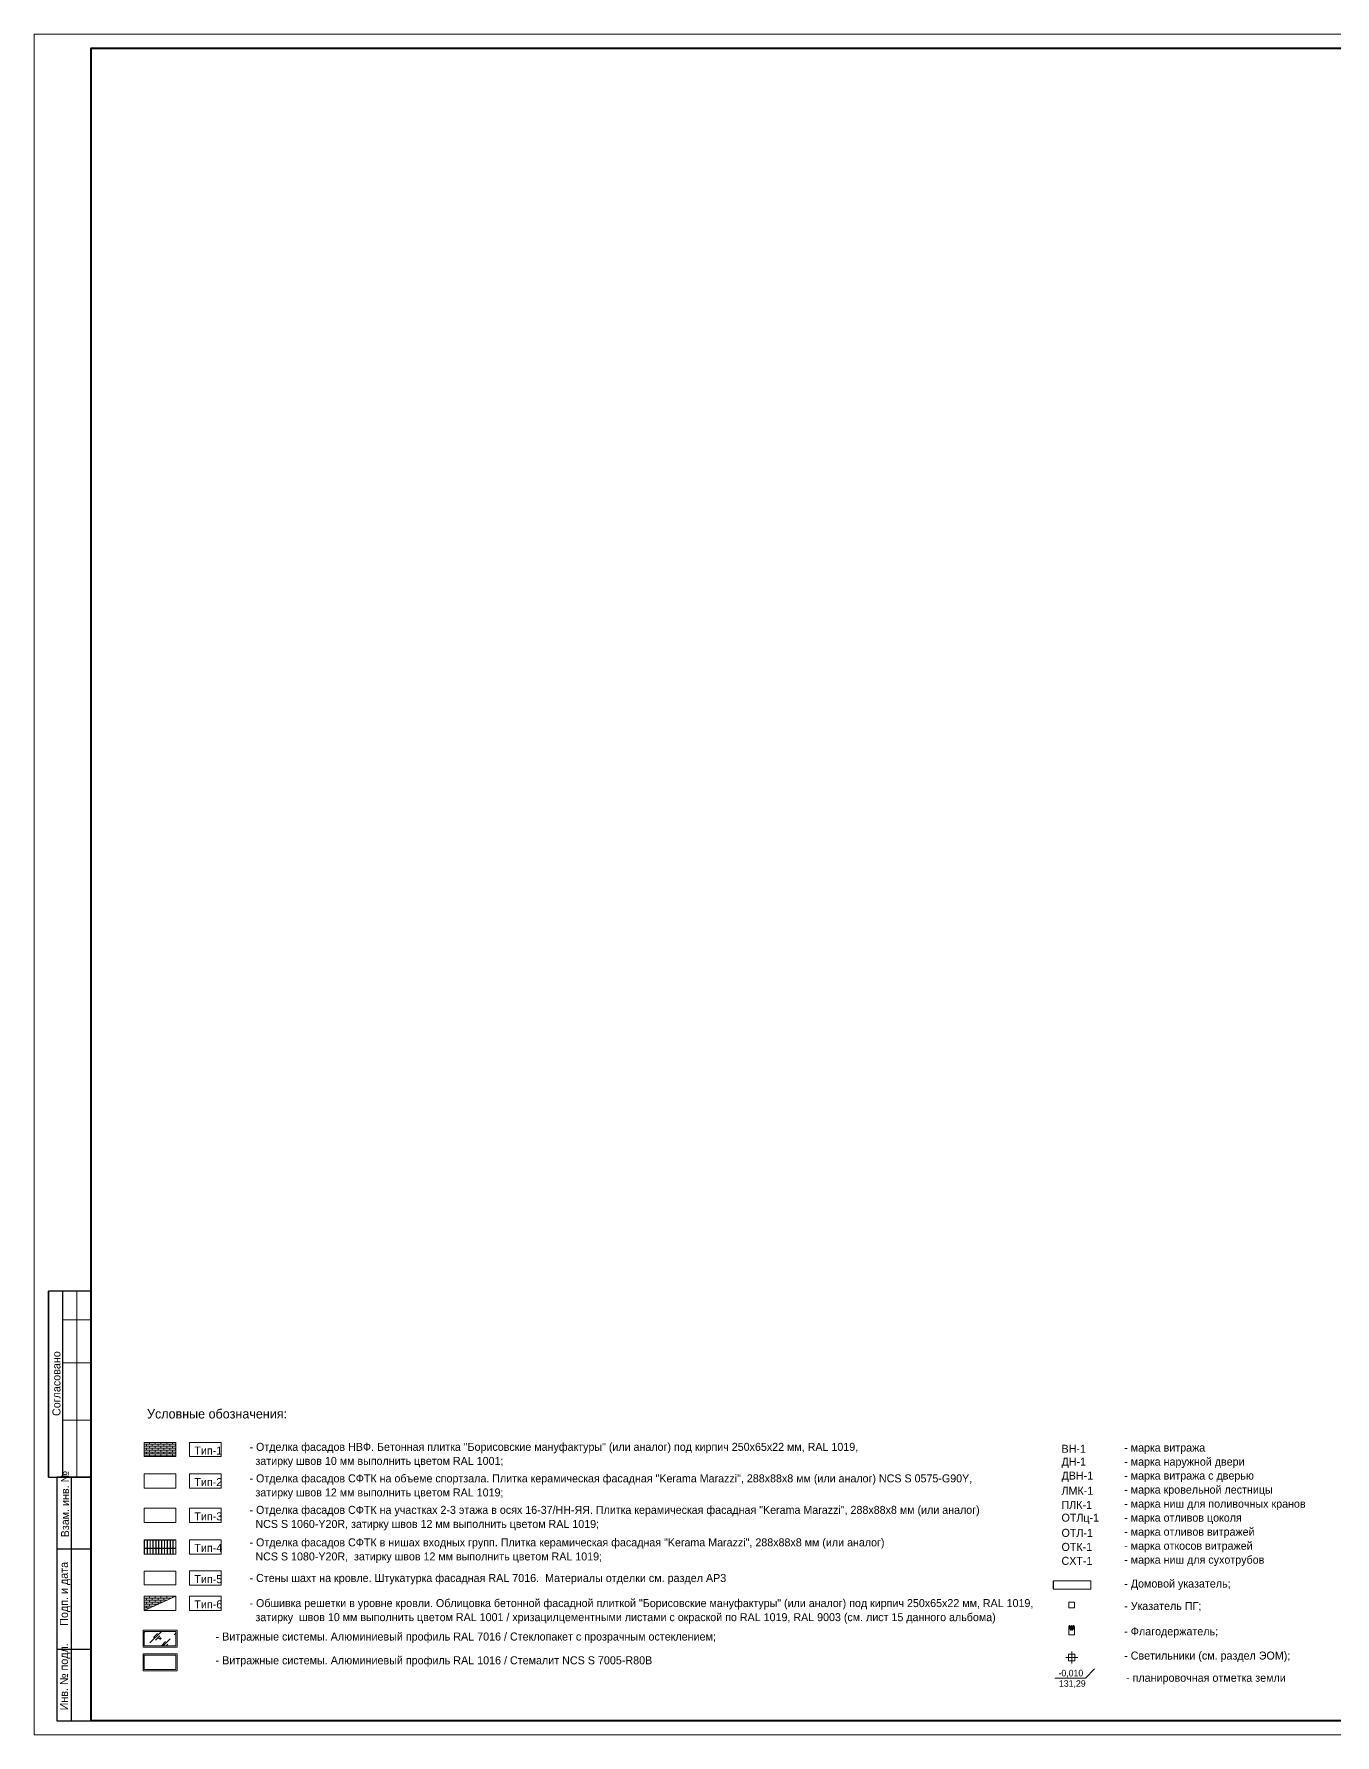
# Model space of a CAD drawing. Header units: millimetres. Extents: x 2294 to 908349, y -83289 to 219220.
# Drawn here: x 716261 to 763163, y 157873 to 219215 of the extents above; entities that cross this region are included whole.
import ezdxf

# ---------------------------------------------------------------- set-up
doc = ezdxf.new("R2010")
doc.units = ezdxf.units.MM
doc.layers.add('PDF _Геометрия', color=7, linetype='Continuous')
doc.layers.add('PDF _Текст', color=7, linetype='Continuous')

msp = doc.modelspace()

# ---------------------------------------------------------------- linework, layer by layer
at = {"layer": 'PDF _Геометрия', "lineweight": 18}
msp.add_lwpolyline([(803106.2890862003, 219215.1061160418), (716260.5975411814, 219215.1061160418), (716260.5975411814, 157873.1780097245), (803106.2890862003, 157873.1780097245)], dxfattribs=at)
at = {"layer": 'PDF _Геометрия', "lineweight": 40}
msp.add_lwpolyline([(802599.1864878815, 218699.2603694473), (802599.1864878815, 158389.0237563665), (718323.9805276543, 158389.0237563665), (718323.9805276543, 218699.2603694473)], close=True, dxfattribs=at)
at = {"layer": 'PDF _Геометрия', "lineweight": 30}
for points in [[(718323.9805276543, 173877.5108772547), (716776.4432878233, 173877.5108772547), (716776.4432878233, 167167.1445971273), (718323.9805276543, 167167.1445971273), (717082.453476347, 167167.1445971273), (717082.453476347, 158389.0237563665), (718323.9805276543, 158389.0237563665)], [(716776.4432878233, 167167.1445971273), (716776.4432878233, 173877.5108772547)], [(717292.2890343703, 173877.5108772547), (717292.2890343703, 167167.1445971273)], [(717602.6707971971, 167167.1445971273), (717602.6707971971, 158389.0237563665)], [(717082.453476347, 164583.5442898993), (718323.9805276543, 164583.5442898993)], [(717082.453476347, 160968.2524894339), (718323.9805276543, 160968.2524894339)]]:
    msp.add_lwpolyline(points, dxfattribs=at)
at = {"layer": 'PDF _Геометрия', "lineweight": 9}
for points in [[(717808.1347810123, 173877.5108772547), (717808.1347810123, 167167.1445971273)], [(718323.9805276543, 173877.5108772547), (718323.9805276543, 167167.1445971273)], [(717292.2890343703, 172845.8193840657), (718323.9805276543, 172845.8193840657)], [(717292.2890343703, 171298.2821441873), (718323.9805276543, 171298.2821441873)], [(717292.2890343703, 169230.5275836003), (718323.9805276543, 169230.5275836003)], [(753016.7927746531, 163425.0771470827), (753012.4212006349, 163420.7055729211), (753008.0496265199, 163411.9624246939), (753008.0496265199, 163403.2192764666), (753008.0496265199, 163162.7826996476), (753008.0496265199, 163154.0395514204), (753012.4212006349, 163145.2964031457), (753016.7927746531, 163140.9248290325)], [(753016.7927746531, 163403.2192764666), (753016.7927746531, 163162.7826996476)], [(754315.1502894387, 163438.191869423), (753043.0222194307, 163438.191869423)], [(753043.0222194307, 163127.8101066437), (754315.1502894387, 163127.8101066437)], [(720229.9868455622, 161567.1581444249), (720269.3310126811, 161606.5023115419)], [(720356.7624952383, 161589.01601504), (720374.2487916928, 161606.5023115419)], [(720439.8224034924, 161195.5743439116), (720855.1219454259, 161606.5023115419)], [(720562.2264790535, 161383.5520312248), (720706.4884250872, 161527.8139773069)], [(720645.2863874007, 161296.1205487151), (720793.9199075494, 161444.7540689579)], [(720750.2041664124, 161348.5794382209), (720850.7503712159, 161348.5794382209)], [(720802.6630558725, 161401.0383277268), (720802.6630558725, 161300.4921228758)], [(720920.6955572236, 161090.6565649), (721169.8752822708, 161339.8362899937)], [(721318.5088024195, 161488.469810189), (721370.9676918779, 161540.9286996948)], [(753580.7258366402, 161790.1084247411), (753563.2395402808, 161790.1084247411), (753563.2395402808, 161484.0982360758), (753768.7035240959, 161484.0982360758), (753768.7035240959, 161790.1084247411), (753755.5888016596, 161790.1084247411)], [(753576.3542626202, 161798.8515729692), (753611.3268556241, 161672.0759233891), (753611.3268556241, 161667.704349275), (753615.6984297391, 161663.3327751143), (753620.0700037573, 161658.9612010478), (753624.4415779654, 161658.9612010478), (753628.8131521735, 161658.9612010478), (753633.1847261935, 161663.3327751143), (753637.5563003067, 161667.704349275), (753637.5563003067, 161672.0759233891), (753641.9278745148, 161672.0759233891), (753641.9278745148, 161676.4474975022), (753641.9278745148, 161680.8190716638), (753637.5563003067, 161680.8190716638)], [(753641.9278745148, 161680.8190716638), (753606.955281416, 161803.2231471299)], [(753650.671022743, 161790.1084247411), (753611.3268556241, 161790.1084247411)], [(753628.8131521735, 161759.5074058988), (753628.8131521735, 161763.8789800119), (753628.8131521735, 161768.250554126), (753624.4415779654, 161768.250554126), (753620.0700037573, 161768.250554126), (753620.0700037573, 161763.8789800119), (753620.0700037573, 161759.5074058988)], [(753624.4415779654, 161737.6495352827), (753628.8131521735, 161763.8789800119)], [(753650.671022743, 161803.2231471299), (753650.671022743, 161676.4474975022)], [(753681.2720416319, 161680.8190716638), (753681.2720416319, 161676.4474975022), (753681.2720416319, 161672.0759233891), (753676.9004674237, 161667.704349275), (753676.9004674237, 161663.3327751143), (753672.5288933106, 161663.3327751143), (753668.1573192924, 161658.9612010478), (753663.7857450843, 161658.9612010478), (753659.4141708743, 161663.3327751143), (753655.0425968561, 161663.3327751143), (753655.0425968561, 161667.704349275), (753650.671022743, 161672.0759233891), (753650.671022743, 161676.4474975022), (753650.671022743, 161680.8190716638)], [(753681.2720416319, 161676.4474975022), (753681.2720416319, 161803.2231471299)], [(753720.6162087508, 161790.1084247411), (753681.2720416319, 161790.1084247411)], [(753724.9877827689, 161803.2231471299), (753694.3867639732, 161680.8190716638), (753690.01518986, 161676.4474975022), (753690.01518986, 161672.0759233891), (753694.3867639732, 161672.0759233891), (753694.3867639732, 161667.704349275), (753698.7583379932, 161663.3327751143), (753703.1299122013, 161658.9612010478), (753707.5014864095, 161658.9612010478), (753711.8730604276, 161658.9612010478), (753716.2446345426, 161663.3327751143), (753720.6162087508, 161667.704349275), (753720.6162087508, 161672.0759233891), (753755.5888016596, 161798.8515729692)], [(753711.8730604276, 161759.5074058988), (753711.8730604276, 161763.8789800119), (753711.8730604276, 161768.250554126), (753707.5014864095, 161768.250554126), (753703.1299122013, 161768.250554126), (753703.1299122013, 161763.8789800119), (753703.1299122013, 161759.5074058988)], [(753703.1299122013, 161763.8789800119), (753707.5014864095, 161737.6495352827)], [(720855.1219454259, 161090.6565649), (720999.3838914596, 161239.2900851427)], [(721025.6133362353, 161090.6565649), (721086.8153739218, 161151.858602633)], [(753672.5288933106, 160880.8210069716), (753672.5288933106, 160448.0351687253)], [(753453.9501871541, 160670.9854490424), (753891.107599562, 160670.9854490424)], [(754490.0132544581, 160264.4290555262), (754170.8883434031, 159923.4462738561)], [(754170.8883434031, 159919.0746996955), (753060.5085159782, 159919.0746996955)]]:
    msp.add_lwpolyline(points, dxfattribs=at)
for points in [[(721375.339266086, 168426.157944795), (720234.3584197722, 168426.157944795), (720234.3584197722, 167910.3121982005), (721375.339266086, 167910.3121982005)], [(723005.936414361, 168426.157944795), (723005.936414361, 167910.3121982005), (721869.3271420654, 167910.3121982005), (721869.3271420654, 168426.157944795)], [(720234.3584197722, 167289.5486725934), (720234.3584197722, 166773.702925999), (721375.339266086, 166773.702925999), (721375.339266086, 167289.5486725934)], [(723005.936414361, 167289.5486725934), (723005.936414361, 166773.702925999), (721869.3271420654, 166773.702925999), (721869.3271420654, 167289.5486725934)], [(720234.3584197722, 166048.0216213812), (720234.3584197722, 165532.1758747867), (721375.339266086, 165532.1758747867), (721375.339266086, 166048.0216213812)], [(723005.936414361, 166048.0216213812), (723005.936414361, 165532.1758747867), (721869.3271420654, 165532.1758747867), (721869.3271420654, 166048.0216213812)], [(720234.3584197722, 164911.412349228), (720234.3584197722, 164395.5666025861), (721375.339266086, 164395.5666025861), (721375.339266086, 164911.412349228)], [(723005.936414361, 164911.412349228), (723005.936414361, 164395.5666025861), (721869.3271420654, 164395.5666025861), (721869.3271420654, 164911.412349228)], [(723005.936414361, 163787.9177993203), (723005.936414361, 163272.0720527733), (721869.3271420654, 163272.0720527733), (721869.3271420654, 163787.9177993203)], [(721375.339266086, 163779.1746510931), (720234.3584197722, 163779.1746510931), (720234.3584197722, 163289.5583492278), (721375.339266086, 163289.5583492278)], [(754358.8660307638, 163438.191869423), (753016.7927746531, 163438.191869423), (753016.7927746531, 163127.8101066437), (754358.8660307638, 163127.8101066437)], [(721375.339266086, 162874.2588074843), (720234.3584197722, 162874.2588074843), (720234.3584197722, 162358.4130608423)], [(720234.3584197722, 162358.4130608423), (721375.339266086, 162358.4130608423), (721375.339266086, 162874.2588074843)], [(723005.936414361, 162874.2588074843), (723005.936414361, 162358.4130608423), (721869.3271420654, 162358.4130608423), (721869.3271420654, 162874.2588074843)], [(753768.7035240959, 162664.4232495076), (753563.2395402808, 162664.4232495076), (753563.2395402808, 162458.9592656924), (753768.7035240959, 162458.9592656924)], [(753563.2395402808, 162458.9592656924), (753768.7035240959, 162458.9592656924), (753768.7035240959, 162664.4232495076), (753563.2395402808, 162664.4232495076)], [(721419.0550074112, 161038.1976754416), (721419.0550074112, 161658.9612010478), (720190.6426784452, 161658.9612010478), (720190.6426784452, 161038.1976754416)], [(721370.9676918779, 161090.6565649), (721370.9676918779, 161606.5023115419), (720229.9868455622, 161606.5023115419), (720229.9868455622, 161090.6565649)], [(753593.8405590765, 161816.3378695177), (753589.4689850565, 161816.3378695177), (753585.0974108484, 161811.9662953571), (753580.7258366402, 161811.9662953571), (753580.7258366402, 161807.594721243), (753576.3542626202, 161803.2231471299), (753576.3542626202, 161798.8515729692), (753580.7258366402, 161794.4799988552), (753580.7258366402, 161790.1084247411), (753585.0974108484, 161790.1084247411), (753589.4689850565, 161785.7368506279), (753593.8405590765, 161785.7368506279), (753598.2121331897, 161790.1084247411), (753602.5837073978, 161790.1084247411), (753606.955281416, 161794.4799988552), (753606.955281416, 161798.8515729692), (753606.955281416, 161803.2231471299), (753606.955281416, 161807.594721243), (753602.5837073978, 161811.9662953571), (753598.2121331897, 161816.3378695177)], [(753668.1573192924, 161816.3378695177), (753663.7857450843, 161816.3378695177), (753659.4141708743, 161811.9662953571), (753655.0425968561, 161811.9662953571), (753650.671022743, 161807.594721243), (753650.671022743, 161803.2231471299), (753650.671022743, 161798.8515729692), (753650.671022743, 161794.4799988552), (753655.0425968561, 161790.1084247411), (753659.4141708743, 161790.1084247411), (753663.7857450843, 161785.7368506279), (753668.1573192924, 161785.7368506279), (753672.5288933106, 161790.1084247411), (753676.9004674237, 161790.1084247411), (753681.2720416319, 161794.4799988552), (753681.2720416319, 161798.8515729692), (753681.2720416319, 161803.2231471299), (753681.2720416319, 161807.594721243), (753676.9004674237, 161811.9662953571), (753672.5288933106, 161811.9662953571)], [(753738.1025051102, 161816.3378695177), (753733.730931092, 161816.3378695177), (753729.359356977, 161811.9662953571), (753724.9877827689, 161807.594721243), (753724.9877827689, 161803.2231471299), (753724.9877827689, 161798.8515729692), (753724.9877827689, 161794.4799988552), (753729.359356977, 161790.1084247411), (753733.730931092, 161790.1084247411), (753738.1025051102, 161785.7368506279), (753742.4740793183, 161785.7368506279), (753746.8456535265, 161790.1084247411), (753751.2172275465, 161790.1084247411), (753755.5888016596, 161794.4799988552), (753755.5888016596, 161798.8515729692), (753755.5888016596, 161803.2231471299), (753751.2172275465, 161807.594721243), (753751.2172275465, 161811.9662953571), (753746.8456535265, 161811.9662953571), (753742.4740793183, 161816.3378695177)], [(721419.0550074112, 160181.3691471296), (721419.0550074112, 160802.1326727367), (720190.6426784452, 160802.1326727367), (720190.6426784452, 160181.3691471296)], [(721370.9676918779, 160238.1996107495), (721370.9676918779, 160754.0453573915), (720229.9868455622, 160754.0453573915), (720229.9868455622, 160238.1996107495)], [(753786.1898205504, 160793.3895245085), (753558.8679660726, 160793.3895245085), (753558.8679660726, 160552.9529476895), (753786.1898205504, 160552.9529476895)]]:
    msp.add_lwpolyline(points, close=True, dxfattribs=at)
at = {"layer": 'PDF _Геометрия', "color": 250, "lineweight": 9, "true_color": 0x424240}
for points in [[(720234.3584197722, 168356.2127588338), (721375.339266086, 168356.2127588338)], [(720234.3584197722, 168286.267572826), (721375.339266086, 168286.267572826)], [(720234.3584197722, 168216.3223868657), (721375.339266086, 168216.3223868657)], [(720234.3584197722, 168146.377200858), (721375.339266086, 168146.377200858)], [(720313.0467540063, 168426.157944795), (720313.0467540063, 168426.157944795)], [(720313.0467540063, 168286.267572826), (720313.0467540063, 168356.2127588338)], [(720313.0467540063, 168146.377200858), (720313.0467540063, 168216.3223868657)], [(720417.964532923, 168356.2127588338), (720417.964532923, 168426.157944795)], [(720417.964532923, 168216.3223868657), (720417.964532923, 168286.267572826)], [(720417.964532923, 168076.4320148502), (720417.964532923, 168146.377200858)], [(720522.8823119346, 168426.157944795), (720522.8823119346, 168426.157944795)], [(720522.8823119346, 168286.267572826), (720522.8823119346, 168356.2127588338)], [(720522.8823119346, 168146.377200858), (720522.8823119346, 168216.3223868657)], [(720627.8000908531, 168356.2127588338), (720627.8000908531, 168426.157944795)], [(720627.8000908531, 168216.3223868657), (720627.8000908531, 168286.267572826)], [(720627.8000908531, 168076.4320148502), (720627.8000908531, 168146.377200858)], [(720732.7178698648, 168426.157944795), (720732.7178698648, 168426.157944795)], [(720732.7178698648, 168286.267572826), (720732.7178698648, 168356.2127588338)], [(720732.7178698648, 168146.377200858), (720732.7178698648, 168216.3223868657)], [(720837.6356488764, 168356.2127588338), (720837.6356488764, 168426.157944795)], [(720837.6356488764, 168216.3223868657), (720837.6356488764, 168286.267572826)], [(720837.6356488764, 168076.4320148502), (720837.6356488764, 168146.377200858)], [(720942.5534277931, 168426.157944795), (720942.5534277931, 168426.157944795)], [(720942.5534277931, 168286.267572826), (720942.5534277931, 168356.2127588338)], [(720942.5534277931, 168146.377200858), (720942.5534277931, 168216.3223868657)], [(721047.4712068047, 168356.2127588338), (721047.4712068047, 168426.157944795)], [(721047.4712068047, 168216.3223868657), (721047.4712068047, 168286.267572826)], [(721047.4712068047, 168076.4320148502), (721047.4712068047, 168146.377200858)], [(721152.3889857214, 168426.157944795), (721152.3889857214, 168426.157944795)], [(721152.3889857214, 168286.267572826), (721152.3889857214, 168356.2127588338)], [(721152.3889857214, 168146.377200858), (721152.3889857214, 168216.3223868657)], [(721257.306764733, 168356.2127588338), (721257.306764733, 168426.157944795)], [(721257.306764733, 168216.3223868657), (721257.306764733, 168286.267572826)], [(721257.306764733, 168076.4320148502), (721257.306764733, 168146.377200858)], [(721362.2245437447, 168426.157944795), (721362.2245437447, 168426.157944795)], [(721362.2245437447, 168286.267572826), (721362.2245437447, 168356.2127588338)], [(721362.2245437447, 168146.377200858), (721362.2245437447, 168216.3223868657)], [(720234.3584197722, 168076.4320148502), (721375.339266086, 168076.4320148502)], [(720234.3584197722, 168006.4868289374), (721375.339266086, 168006.4868289374)], [(720234.3584197722, 167936.5416429297), (721375.339266086, 167936.5416429297)], [(720313.0467540063, 168006.4868289374), (720313.0467540063, 168076.4320148502)], [(720313.0467540063, 167910.3121982005), (720313.0467540063, 167936.5416429297)], [(720417.964532923, 167936.5416429297), (720417.964532923, 168006.4868289374)], [(720522.8823119346, 168006.4868289374), (720522.8823119346, 168076.4320148502)], [(720522.8823119346, 167910.3121982005), (720522.8823119346, 167936.5416429297)], [(720627.8000908531, 167936.5416429297), (720627.8000908531, 168006.4868289374)], [(720732.7178698648, 168006.4868289374), (720732.7178698648, 168076.4320148502)], [(720732.7178698648, 167910.3121982005), (720732.7178698648, 167936.5416429297)], [(720837.6356488764, 167936.5416429297), (720837.6356488764, 168006.4868289374)], [(720942.5534277931, 168006.4868289374), (720942.5534277931, 168076.4320148502)], [(720942.5534277931, 167910.3121982005), (720942.5534277931, 167936.5416429297)], [(721047.4712068047, 167936.5416429297), (721047.4712068047, 168006.4868289374)], [(721152.3889857214, 168006.4868289374), (721152.3889857214, 168076.4320148502)], [(721152.3889857214, 167910.3121982005), (721152.3889857214, 167936.5416429297)], [(721257.306764733, 167936.5416429297), (721257.306764733, 168006.4868289374)], [(721362.2245437447, 168006.4868289374), (721362.2245437447, 168076.4320148502)], [(721362.2245437447, 167910.3121982005), (721362.2245437447, 167936.5416429297)], [(720234.3584197722, 162804.3136214765), (721222.3341718242, 162804.3136214765)], [(720234.3584197722, 162734.3684355153), (721064.9575033542, 162734.3684355153)], [(720234.3584197722, 162664.4232495076), (720911.9524089023, 162664.4232495076)], [(720234.3584197722, 162594.4780635473), (720758.9473146405, 162594.4780635473)], [(720313.0467540063, 162874.2588074843), (720313.0467540063, 162874.2588074843)], [(720313.0467540063, 162734.3684355153), (720313.0467540063, 162804.3136214765)], [(720313.0467540063, 162594.4780635473), (720313.0467540063, 162664.4232495076)], [(720417.964532923, 162804.3136214765), (720417.964532923, 162874.2588074843)], [(720417.964532923, 162664.4232495076), (720417.964532923, 162734.3684355153)], [(720417.964532923, 162524.532877587), (720417.964532923, 162594.4780635473)], [(720522.8823119346, 162874.2588074843), (720522.8823119346, 162874.2588074843)], [(720522.8823119346, 162734.3684355153), (720522.8823119346, 162804.3136214765)], [(720522.8823119346, 162594.4780635473), (720522.8823119346, 162664.4232495076)], [(720627.8000908531, 162804.3136214765), (720627.8000908531, 162874.2588074843)], [(720627.8000908531, 162664.4232495076), (720627.8000908531, 162734.3684355153)], [(720627.8000908531, 162537.6475999274), (720627.8000908531, 162594.4780635473)], [(720732.7178698648, 162874.2588074843), (720732.7178698648, 162874.2588074843)], [(720732.7178698648, 162734.3684355153), (720732.7178698648, 162804.3136214765)], [(720732.7178698648, 162594.4780635473), (720732.7178698648, 162664.4232495076)], [(720837.6356488764, 162804.3136214765), (720837.6356488764, 162874.2588074843)], [(720837.6356488764, 162664.4232495076), (720837.6356488764, 162734.3684355153)], [(720942.5534277931, 162874.2588074843), (720942.5534277931, 162874.2588074843)], [(720942.5534277931, 162734.3684355153), (720942.5534277931, 162804.3136214765)], [(721047.4712068047, 162804.3136214765), (721047.4712068047, 162874.2588074843)], [(721047.4712068047, 162729.9968613547), (721047.4712068047, 162734.3684355153)], [(721152.3889857214, 162874.2588074843), (721152.3889857214, 162874.2588074843)], [(721152.3889857214, 162778.0841767464), (721152.3889857214, 162804.3136214765)], [(721257.306764733, 162821.7999179785), (721257.306764733, 162874.2588074843)], [(721362.2245437447, 162874.2588074843), (721362.2245437447, 162874.2588074843)], [(720234.3584197722, 162524.532877587), (720601.5706461705, 162524.532877587)], [(720234.3584197722, 162454.5876915792), (720448.5655519087, 162454.5876915792)], [(720234.3584197722, 162384.6425055715), (720295.5604574569, 162384.6425055715)], [(720313.0467540063, 162454.5876915792), (720313.0467540063, 162524.532877587)], [(720417.964532923, 162441.4729691905), (720417.964532923, 162454.5876915792)], [(720522.8823119346, 162489.5602845356), (720522.8823119346, 162524.532877587)]]:
    msp.add_lwpolyline(points, dxfattribs=at)
at = {"layer": 'PDF _Геометрия', "color": 253, "lineweight": 9, "true_color": 0xada188}
for points in [[(720234.3584197722, 164902.6692009533), (720234.3584197722, 164902.6692009533)], [(720234.3584197722, 164605.4021605144), (720234.3584197722, 164605.4021605144)], [(720234.3584197722, 164592.2874381731), (720234.3584197722, 164592.2874381731)], [(720247.4731421117, 164911.412349228), (720247.4731421117, 164911.412349228)], [(720339.2761986889, 164395.5666025861), (720339.2761986889, 164592.2874381731), (720247.4731421117, 164592.2874381731), (720247.4731421117, 164395.5666025861)], [(720339.2761986889, 164911.412349228), (720339.2761986889, 164911.412349228)], [(720352.3909211233, 164911.412349228), (720352.3909211233, 164911.412349228)], [(720444.1939777005, 164395.5666025861), (720444.1939777005, 164592.2874381731), (720352.3909211233, 164592.2874381731), (720352.3909211233, 164395.5666025861)], [(720444.1939777005, 164911.412349228), (720444.1939777005, 164911.412349228)], [(720452.9371259268, 164911.412349228), (720452.9371259268, 164911.412349228)], [(720544.740182504, 164395.5666025861), (720544.740182504, 164592.2874381731), (720452.9371259268, 164592.2874381731), (720452.9371259268, 164395.5666025861)], [(720544.740182504, 164911.412349228), (720544.740182504, 164911.412349228)], [(720557.8549048454, 164911.412349228), (720557.8549048454, 164911.412349228)], [(720649.6579614207, 164395.5666025861), (720649.6579614207, 164592.2874381731), (720557.8549048454, 164592.2874381731), (720557.8549048454, 164395.5666025861)], [(720649.6579614207, 164911.412349228), (720649.6579614207, 164911.412349228)], [(720662.772683857, 164911.412349228), (720662.772683857, 164911.412349228)], [(720750.2041664124, 164395.5666025861), (720750.2041664124, 164592.2874381731), (720662.772683857, 164592.2874381731), (720662.772683857, 164395.5666025861)], [(720750.2041664124, 164911.412349228), (720750.2041664124, 164911.412349228)], [(720763.3188887537, 164911.412349228), (720763.3188887537, 164911.412349228)], [(720855.1219454259, 164395.5666025861), (720855.1219454259, 164592.2874381731), (720763.3188887537, 164592.2874381731), (720763.3188887537, 164395.5666025861)], [(720855.1219454259, 164911.412349228), (720855.1219454259, 164911.412349228)], [(720868.2366677653, 164911.412349228), (720868.2366677653, 164911.412349228)], [(720960.0397243425, 164395.5666025861), (720960.0397243425, 164592.2874381731), (720868.2366677653, 164592.2874381731), (720868.2366677653, 164395.5666025861)], [(720960.0397243425, 164911.412349228), (720960.0397243425, 164911.412349228)], [(720968.7828725688, 164911.412349228), (720968.7828725688, 164911.412349228)], [(721060.585929146, 164395.5666025861), (721060.585929146, 164592.2874381731), (720968.7828725688, 164592.2874381731), (720968.7828725688, 164395.5666025861)], [(721060.585929146, 164911.412349228), (721060.585929146, 164911.412349228)], [(721073.7006515805, 164911.412349228), (721073.7006515805, 164911.412349228)], [(721165.5037081577, 164395.5666025861), (721165.5037081577, 164592.2874381731), (721073.7006515805, 164592.2874381731), (721073.7006515805, 164395.5666025861)], [(721165.5037081577, 164911.412349228), (721165.5037081577, 164911.412349228)], [(721178.618430499, 164911.412349228), (721178.618430499, 164911.412349228)], [(721270.4214870743, 164395.5666025861), (721270.4214870743, 164592.2874381731), (721178.618430499, 164592.2874381731), (721178.618430499, 164395.5666025861)], [(721270.4214870743, 164911.412349228), (721270.4214870743, 164911.412349228)], [(721279.1646353006, 164911.412349228), (721279.1646353006, 164911.412349228)], [(721370.9676918779, 164605.4021605144), (721279.1646353006, 164605.4021605144), (721279.1646353006, 164902.6692009533), (721370.9676918779, 164902.6692009533)], [(721279.1646353006, 164395.5666025861), (721279.1646353006, 164592.2874381731), (721370.9676918779, 164592.2874381731)]]:
    msp.add_lwpolyline(points, dxfattribs=at)
for points in [[(720247.4731421117, 164902.6692009533), (720247.4731421117, 164605.4021605144), (720339.2761986889, 164605.4021605144), (720339.2761986889, 164902.6692009533)], [(720352.3909211233, 164902.6692009533), (720352.3909211233, 164605.4021605144), (720444.1939777005, 164605.4021605144), (720444.1939777005, 164902.6692009533)], [(720452.9371259268, 164902.6692009533), (720452.9371259268, 164605.4021605144), (720544.740182504, 164605.4021605144), (720544.740182504, 164902.6692009533)], [(720557.8549048454, 164902.6692009533), (720557.8549048454, 164605.4021605144), (720649.6579614207, 164605.4021605144), (720649.6579614207, 164902.6692009533)], [(720662.772683857, 164902.6692009533), (720662.772683857, 164605.4021605144), (720750.2041664124, 164605.4021605144), (720750.2041664124, 164902.6692009533)], [(720763.3188887537, 164902.6692009533), (720763.3188887537, 164605.4021605144), (720855.1219454259, 164605.4021605144), (720855.1219454259, 164902.6692009533)], [(720868.2366677653, 164902.6692009533), (720868.2366677653, 164605.4021605144), (720960.0397243425, 164605.4021605144), (720960.0397243425, 164902.6692009533)], [(720968.7828725688, 164902.6692009533), (720968.7828725688, 164605.4021605144), (721060.585929146, 164605.4021605144), (721060.585929146, 164902.6692009533)], [(721073.7006515805, 164902.6692009533), (721073.7006515805, 164605.4021605144), (721165.5037081577, 164605.4021605144), (721165.5037081577, 164902.6692009533)], [(721178.618430499, 164902.6692009533), (721178.618430499, 164605.4021605144), (721270.4214870743, 164605.4021605144), (721270.4214870743, 164902.6692009533)]]:
    msp.add_lwpolyline(points, close=True, dxfattribs=at)

# ---------------------------------------------------------------- texts
at = {"layer": 'PDF _Текст', "char_height": 289.4502280538725, "attachment_point": 4, "rotation": 90, "style": ''}
for s, insert in [('Согласовано', (717070.1130693983, 169375.8948606115)), ('Взам. инв. №', (717380.4878839552, 165000.0450487037)), ('Подп. и дата', (717380.4878839552, 161813.2411641425)), ('Инв. № подл.', (717380.4878839552, 158761.9474614516))]:
    msp.add_mtext(s, dxfattribs=dict(at, insert=insert))
at = {"layer": 'PDF _Текст', "attachment_point": 4, "style": ''}
for s, insert, char_height in [('Условные обозначения:', (720334.8140190933, 169453.7260561718), 337.879872781825), ('Тип-1', (722039.690128874, 168129.2333151207), 289.4502280538725), ('- Отделка фасадов НВФ. Бетонная плитка "Борисовские мануфактуры" (или аналог) под кирпич 250х65х22 мм, RAL 1019,', (724028.7132759169, 168220.5513824627), 288.1176707458068), ('ВН-1      ', (753304.4956591818, 168194.4870286325), 288.5716713097074), ('- марка витража', (755564.5491758771, 168194.4870286325), 288.5716713097074), ('  затирку швов 10 мм выполнить цветом RAL 1001;', (724028.7121642958, 167713.4587895826), 288.1176707458068), ('ДН-1', (753304.4956591818, 167687.3944357533), 288.5716713097074), ('- марка наружной двери', (755564.5491758771, 167687.3944357533), 288.5716713097074), ('Тип-2', (722039.690128874, 166992.6521139753), 289.4502280538725), ('- Отделка фасадов СФТК на объеме спортзала. Плитка керамическая фасадная "Kerama Marazzi", 288х88х8 мм (или аналог) NCS S 0575-G90Y,', (724028.7132759169, 167083.9699033408), 288.1176707458068), ('ДВН-1        ', (753304.4956591818, 167184.6731390583), 288.5716713097074), ('- марка витража с дверью', (755564.5491758771, 167184.6731390583), 288.5716713097074), ('- марка кровельной лестницы', (755564.5491758771, 166677.5805462257), 288.5716713097074), ('  затирку швов 12 мм выполнить цветом RAL 1019;', (724028.714387631, 166576.8773104607), 288.1176707458068), ('ЛМК-1   ', (753304.4956591818, 166677.5805462257), 288.5716713097074), ('ПЛК-1', (753304.4956591818, 166170.4523782108), 288.5716713097074), ('- марка ниш для поливочных кранов', (755564.5491758771, 166170.4523782108), 288.5716713097074), ('Тип-3', (722039.690128874, 165755.5219285947), 289.4502280538725), ('- Отделка фасадов СФТК на участках 2-3 этажа в осях 16-37/НН-ЯЯ. Плитка керамическая фасадная "Kerama Marazzi", 288х88х8 мм (или аналог)', (724028.714387631, 165947.3795303993), 288.1176707458068), ('  NCS S 1060-Y20R, затирку швов 12 мм выполнить цветом RAL 1019;', (724028.7521863393, 165440.2869375667), 288.1176707458068), ('ОТЛц-1', (753304.4956591818, 165667.7310815633), 288.5716713097074), ('- марка отливов цоколя', (755564.5491758771, 165667.7310815633), 288.5716713097074), ('ОТЛ-1', (753304.4956591818, 165160.6384886832), 288.5716713097074), ('- марка отливов витражей', (755564.5491758771, 165160.6384886832), 288.5716713097074), ('Тип-4', (722039.690128874, 164618.9404494727), 289.4502280538725), ('- Отделка фасадов СФТК в нишах входных групп. Плитка керамическая фасадная "Kerama Marazzi", 288х88х8 мм (или аналог)', (724028.7132759169, 164775.8276817512), 288.1176707458068), ('  NCS S 1080-Y20R,  затирку швов 12 мм выполнить цветом RAL 1019;', (724028.7132759169, 164268.735088872), 288.1176707458068), ('ОТК-1', (753304.4956591818, 164653.5458958505), 288.5716713097074), ('- марка откосов витражей', (755564.5491758771, 164653.5458958505), 288.5716713097074), ('СХТ-1', (753304.4956591818, 164150.824599203), 288.5716713097074), ('- марка ниш для сухотрубов', (755564.5491758771, 164150.824599203), 288.5716713097074), ('Тип-5', (722039.690128874, 163491.10156272), 289.4502280538725), ('- Стены шахт на кровле. Штукатурка фасадная RAL 7016.  Материалы отделки см. раздел АР3', (724028.7132759169, 163491.0926689955), 289.4502280538725), ('- Домовой указатель;', (755564.5491758771, 163290.0041502987), 289.4502280538725), ('Тип-6', (722039.690128874, 162581.836379451), 289.4502280538725), ('- Обшивка решетки в уровне кровли. Облицовка бетонной фасадной плиткой "Борисовские мануфактуры" (или аналог) под кирпич 250х65х22 мм, RAL 1019,  ', (724028.7132759169, 162585.7193511596), 288.1176707458068), ('- Указатель ПГ;', (755564.5491758771, 162498.7684111169), 289.4502280538725), ('  затирку  швов 10 мм выполнить цветом RAL 1001 / хризацилцементными листами с окраской по RAL 1019, RAL 9003 (см. лист 15 данного альбома)', (724028.6454607919, 162078.6267582804), 288.1176707458068), ('- Витражные системы. Алюминиевый профиль RAL 7016 / Стеклопакет с прозрачным остеклением;', (722809.0704988483, 161379.6721167343), 289.4502280538725), ('- Флагодержатель;', (755564.5491758771, 161567.6467468294), 289.4502280538725), ('- Витражные системы. Алюминиевый профиль RAL 1016 / Стемалит NCS S 7005-R80B', (722809.0704988483, 160522.8624877764), 289.4502280538725), ('- Светильники (см. раздел ЭОМ);', (755564.5491758771, 160692.9870098906), 288.5716713097074), ('-0,010', (753195.2088075597, 160083.7117554212), 235.2868864584291), ('131,29', (753212.6939922981, 159707.7669421399), 235.2868864584291), ('- планировочная отметка земли', (755630.1186186951, 159893.3647077151), 289.4502280538725)]:
    msp.add_mtext(s, dxfattribs=dict(at, insert=insert, char_height=char_height))

doc.saveas('drawing.dxf')
